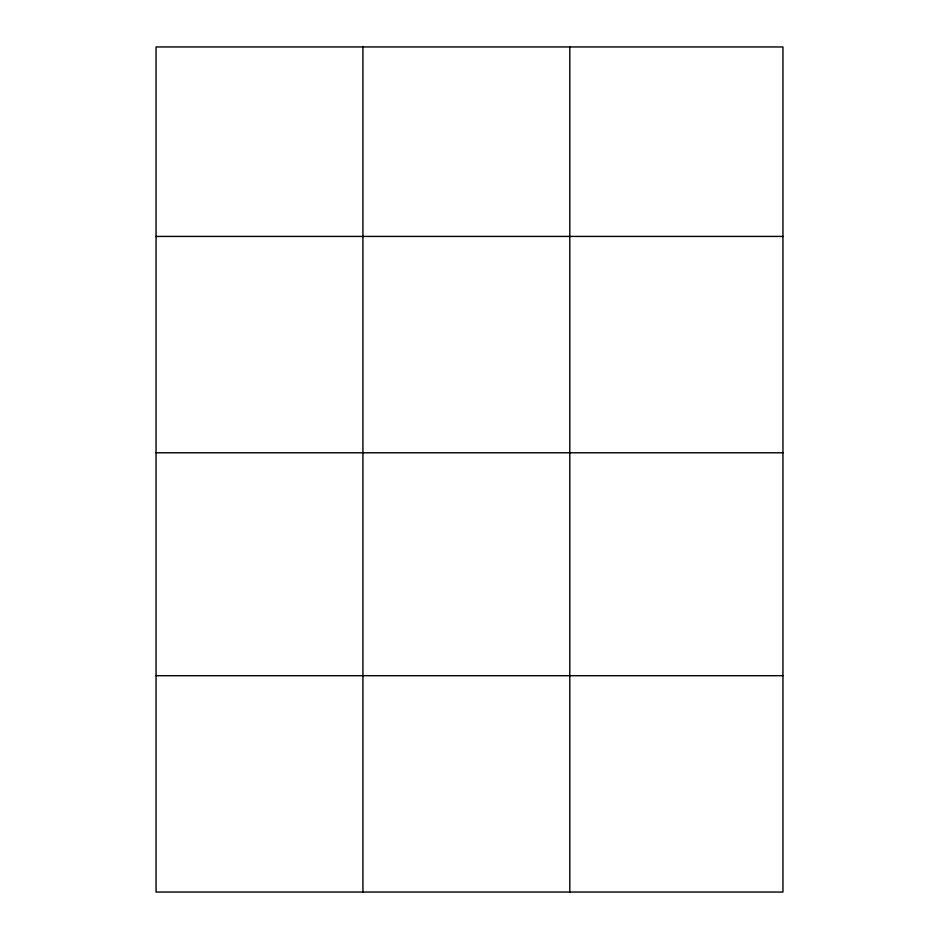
<?xml version="1.0" encoding="UTF-8"?>
<svg xmlns="http://www.w3.org/2000/svg" width="939" height="939" viewBox="0 0 939 939"><rect width="100%" height="100%" fill="white"/><g stroke="black" fill="none" stroke-linecap="round" stroke-linejoin="round"><path stroke-width="1.41" d="M782.938 452.786L782.938 46.95L156.062 46.95L156.062 892.05L782.938 892.05L782.938 452.786L156.062 452.786M156.062 236.428L782.938 236.428M156.062 675.693L782.938 675.693M569.797 46.95L569.797 892.05M362.923 46.95L362.923 892.05"/></g></svg>
